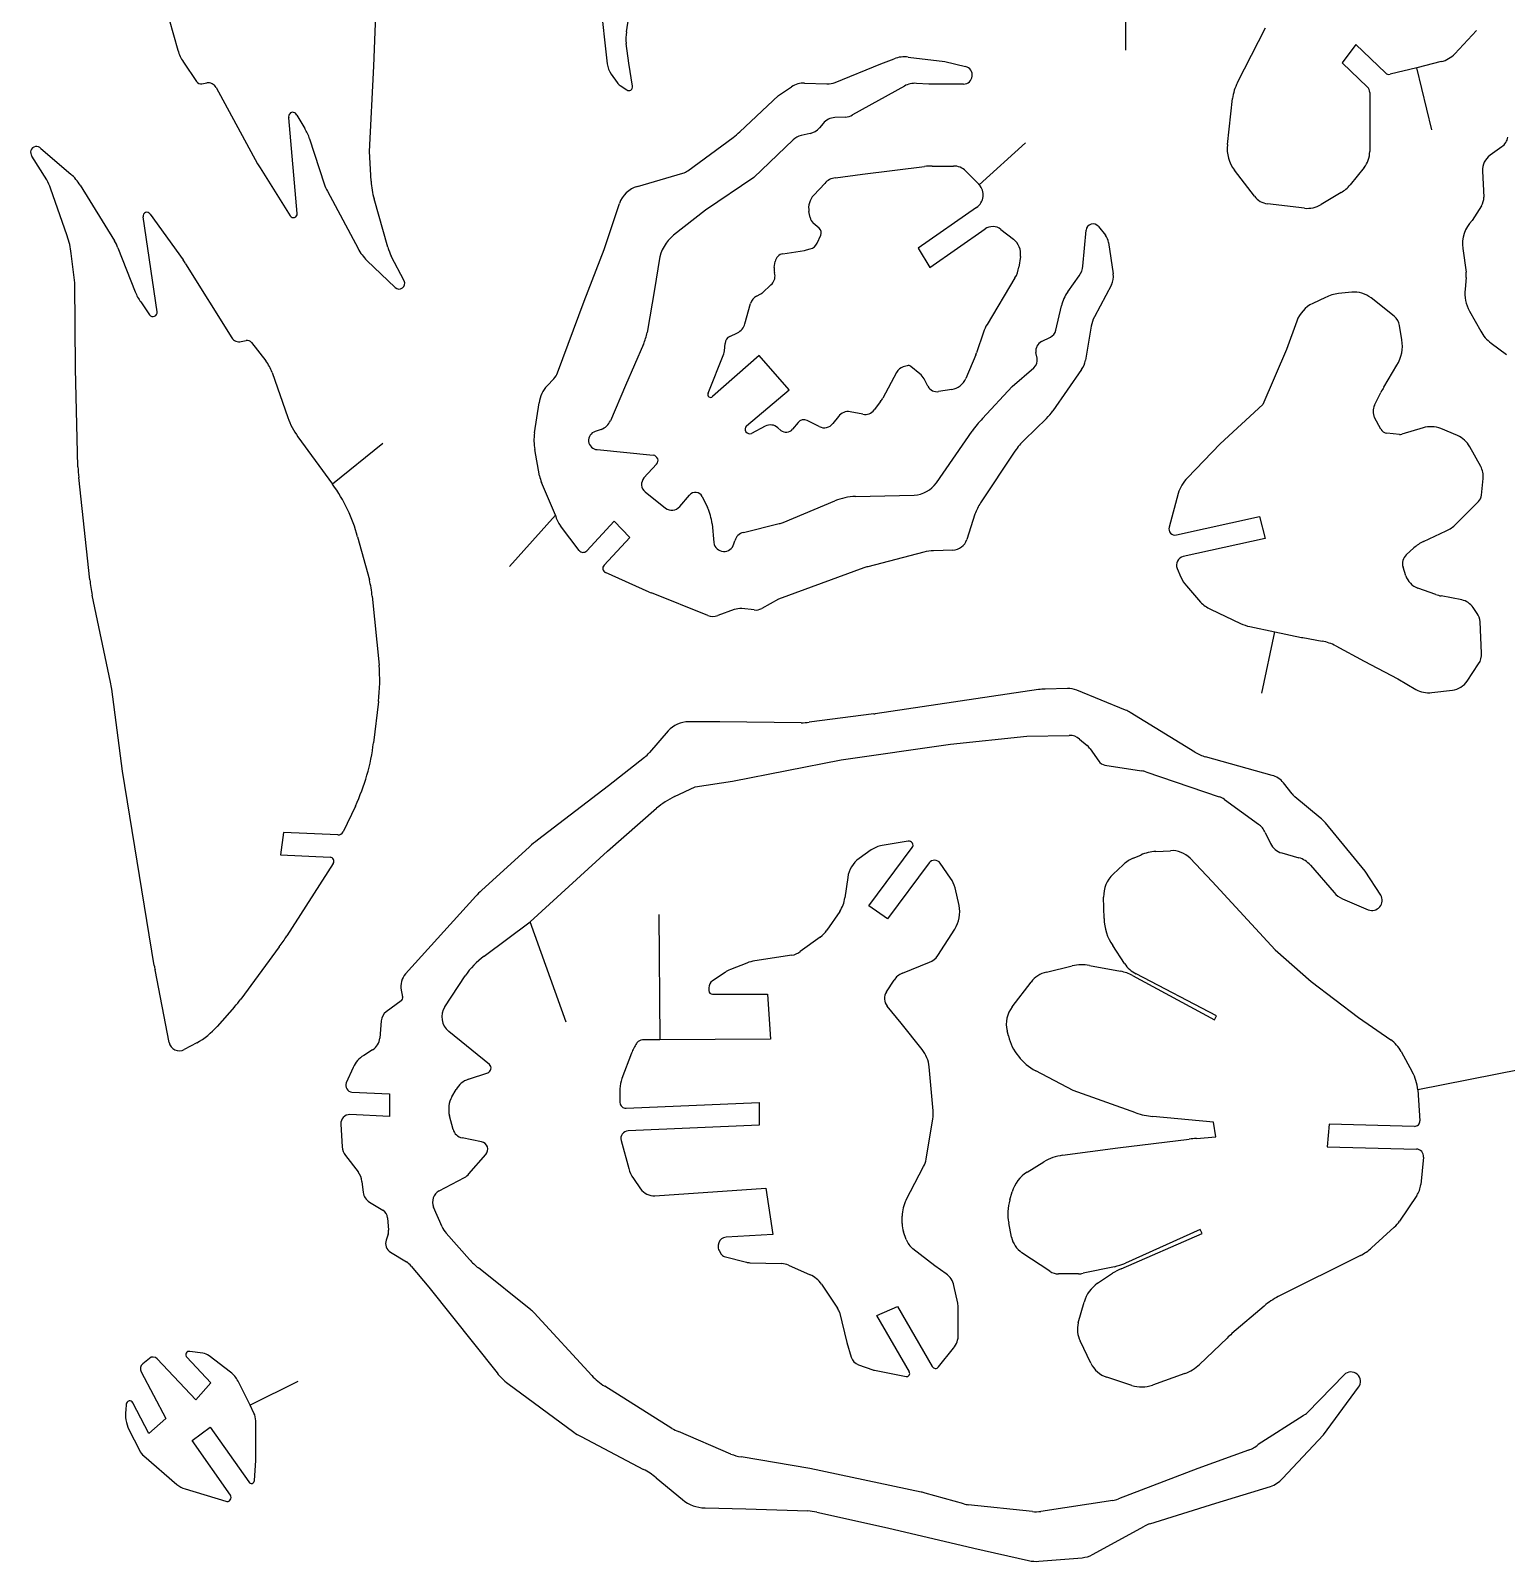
# Model space of a CAD drawing. Extents: x 0.6 to 22.6, y 0.8 to 18.1.
# Drawn here: x 0.58 to 8.38, y 0.98 to 9.07 of the extents above; entities that cross this region are included whole.
import ezdxf

# ---------------------------------------------------------------- set-up
doc = ezdxf.new("R2010")
doc.units = 0
doc.layers.add('WHITE', color=7, linetype='CONTINUOUS')

msp = doc.modelspace()

# ---------------------------------------------------------------- linework, layer by layer
at = {"layer": 'WHITE', "linetype": 'CONTINUOUS'}
for p, q in [((2.391, 8.885999), (2.411, 9.406999)), ((6.369999, 8.97), (6.369999, 9.359999)), ((3.589999, 9.232999), (3.627, 8.899)), ((3.727999, 9.067999), (3.760999, 9.276)), ((1.286, 9.213), (1.355, 8.97)), ((6.960999, 8.798999), (7.11, 9.088)), ((8.225, 9.074), (8.111, 8.951999)), ((3.74, 8.902), (3.726999, 9.005999)), ((7.586999, 9), (7.514999, 8.904)), ((7.743999, 8.85), (7.586999, 9)), ((1.383999, 8.907999), (1.453999, 8.805)), ((5.073999, 8.897999), (5.144, 8.925)), ((5.218999, 8.934), (5.413, 8.909999)), ((5.413, 8.909999), (5.522999, 8.883999)), ((8.038999, 8.909999), (7.909999, 8.878)), ((2.368, 8.434), (2.391, 8.885999)), ((3.648, 8.843999), (3.678999, 8.798999)), ((3.759999, 8.779999), (3.74, 8.902)), ((4.833, 8.8), (5.073999, 8.897999)), ((7.514999, 8.904), (7.649, 8.774999)), ((7.909999, 8.878), (7.769, 8.843)), ((7.989999, 8.55), (7.909999, 8.878)), ((1.481999, 8.793), (1.508, 8.796999)), ((1.557, 8.774), (1.776999, 8.369999)), ((3.694999, 8.782999), (3.73, 8.76)), ((4.532, 8.730999), (4.602, 8.777)), ((4.671, 8.795999), (4.789, 8.791999)), ((5.198999, 8.781), (4.923999, 8.628)), ((5.328999, 8.791), (5.263, 8.795)), ((5.512, 8.791), (5.328999, 8.791)), ((7.660999, 8.746999), (7.660999, 8.434)), ((4.328, 8.538999), (4.532, 8.730999)), ((6.907999, 8.470999), (6.934999, 8.715)), ((1.985999, 8.107), (1.942, 8.612999)), ((1.983999, 8.626999), (2.026999, 8.555999)), ((4.769, 8.583), (4.749, 8.56)), ((4.887, 8.616999), (4.830999, 8.614)), ((2.052, 8.501999), (2.128999, 8.263999)), ((4.052999, 8.333), (4.293, 8.508999)), ((4.701, 8.529999), (4.652999, 8.519)), ((0.629999, 8.449999), (0.787999, 8.314999)), ((2.377, 8.277), (2.368, 8.434)), ((4.61, 8.496), (4.401999, 8.296999)), ((5.84, 8.479999), (5.594999, 8.258999)), ((8.359999, 8.46), (8.298, 8.414999)), ((0.661, 8.284), (0.583, 8.409999)), ((1.789999, 8.347999), (1.949, 8.093999)), ((4.978, 8.314999), (5.304999, 8.355999)), ((5.346, 8.357999), (5.458, 8.357999)), ((7.631, 8.35), (7.557, 8.258999)), ((3.786, 8.25), (4.026, 8.319999)), ((4.401999, 8.296999), (4.145999, 8.125)), ((4.718999, 8.204), (4.776999, 8.265999)), ((4.834, 8.295999), (4.978, 8.314999)), ((5.524, 8.331), (5.592, 8.262)), ((7.051, 8.197999), (6.945, 8.336)), ((8.256999, 8.331), (8.263999, 8.194)), ((0.768999, 7.987999), (0.680999, 8.239999)), ((0.837999, 8.255999), (1.019, 7.961999)), ((2.145999, 8.225), (2.308, 7.921)), ((2.466, 7.927999), (2.392999, 8.184)), ((7.508999, 8.217), (7.403999, 8.154)), ((1.207999, 8.104), (1.381999, 7.861)), ((3.611, 7.916999), (3.690999, 8.159)), ((4.145999, 8.125), (3.977999, 7.992)), ((4.699999, 8.085), (4.693999, 8.116999)), ((5.580999, 8.138999), (5.270999, 7.923999)), ((7.315, 8.135), (7.119999, 8.157999)), ((8.251999, 8.147), (8.203, 8.069)), ((1.245, 7.586999), (1.171, 8.09)), ((4.748, 8.029), (4.717, 8.055999)), ((5.334, 7.821), (5.625999, 8.024999)), ((5.709, 8.022999), (5.776, 7.971)), ((6.143, 7.828999), (6.159999, 8.017999)), ((6.225999, 8.038), (6.262, 7.992)), ((4.736999, 7.949999), (4.756, 7.992)), ((6.278999, 7.953), (6.303999, 7.787)), ((0.81, 7.739999), (0.791, 7.895999)), ((1.037999, 7.925), (1.128999, 7.691999)), ((2.355, 7.859), (2.503999, 7.715)), ((2.552999, 7.750999), (2.483999, 7.881999)), ((3.503999, 7.643), (3.611, 7.916999)), ((3.901, 7.859), (3.878, 7.715)), ((4.51, 7.822), (4.514999, 7.853)), ((4.556, 7.894), (4.671, 7.912)), ((4.681, 7.914999), (4.701, 7.92)), ((5.270999, 7.923999), (5.334, 7.821)), ((5.813, 7.88), (5.803999, 7.822999)), ((8.152999, 7.921999), (8.170999, 7.796)), ((1.396, 7.84), (1.639999, 7.449999)), ((4.513999, 7.784999), (4.511, 7.795)), ((6.063, 7.691999), (6.124, 7.777999)), ((0.814, 7.287), (0.81, 7.739999)), ((3.878, 7.715), (3.838, 7.478)), ((4.447999, 7.688), (4.493, 7.729)), ((5.783999, 7.765999), (5.636, 7.519999)), ((6.294, 7.73), (6.203999, 7.559999)), ((8.170999, 7.769), (8.164999, 7.705999)), ((1.157999, 7.638999), (1.205, 7.571)), ((3.364, 7.263999), (3.503999, 7.643)), ((4.355, 7.524), (4.385, 7.63)), ((4.416999, 7.67), (4.44, 7.682)), ((6, 7.488999), (6.03, 7.618)), ((7.427, 7.663), (7.359, 7.631)), ((7.565999, 7.69), (7.495999, 7.683)), ((7.789999, 7.563), (7.668, 7.659999)), ((7.275, 7.538), (7.219999, 7.387)), ((8.189, 7.591), (8.248, 7.484)), ((4.275, 7.456999), (4.315, 7.475999)), ((5.617, 7.479), (5.579999, 7.369999)), ((5.925, 7.429999), (5.971, 7.453)), ((6.186999, 7.511), (6.157, 7.330999)), ((7.830999, 7.439), (7.818999, 7.513999)), ((1.69, 7.428999), (1.715999, 7.434999)), ((1.743999, 7.425), (1.82, 7.327)), ((3.818, 7.414999), (3.723999, 7.197)), ((4.247, 7.38), (4.25, 7.419)), ((5.901, 7.341), (5.894999, 7.370999)), ((7.219999, 7.387), (7.096, 7.096)), ((8.303, 7.421), (8.383999, 7.361)), ((0.825999, 6.767), (0.814, 7.287)), ((4.159999, 7.156), (4.243999, 7.364999)), ((4.429999, 7.355), (4.184, 7.138999)), ((4.59, 7.175), (4.429999, 7.355)), ((5.212999, 7.302), (5.192999, 7.296)), ((5.281, 7.258999), (5.232999, 7.297999)), ((5.576, 7.36), (5.524, 7.235)), ((5.769, 7.190999), (5.882999, 7.289999)), ((7.736, 7.189), (7.804999, 7.303999)), ((1.853, 7.265999), (1.937, 7.027999)), ((3.309, 7.196), (3.344, 7.232999)), ((5.157, 7.265999), (5.085, 7.131)), ((5.322999, 7.192999), (5.302999, 7.232999)), ((6.136, 7.281), (5.985, 7.063)), ((3.723999, 7.197), (3.642999, 7.011)), ((4.363999, 6.982999), (4.59, 7.175)), ((5.448999, 7.176), (5.38, 7.164999)), ((5.611999, 7.021999), (5.769, 7.190999)), ((7.685999, 7.092999), (7.719999, 7.160999)), ((3.242, 6.947), (3.266, 7.105999)), ((4.979, 7.045), (4.912, 7.058)), ((5.072999, 7.112999), (5.039, 7.067999)), ((7.096, 7.096), (6.869999, 6.888)), ((3.594, 6.965), (3.562999, 6.953999)), ((4.462999, 6.981999), (4.389999, 6.943999)), ((4.545, 6.96), (4.528999, 6.973999)), ((4.636, 7.001999), (4.606999, 6.966)), ((4.748, 6.98), (4.684, 7.012)), ((4.849999, 7.033999), (4.821, 6.995999)), ((5.951, 7.022999), (5.834, 6.909999)), ((7.718999, 6.967), (7.686999, 7.027999)), ((7.942999, 6.973), (7.830999, 6.939)), ((8.125, 6.932), (8.036999, 6.968999)), ((1.99, 6.926), (2.173, 6.675)), ((2.44, 6.889999), (2.173, 6.675)), ((5.368, 6.682), (5.557, 6.955999)), ((6.869999, 6.888), (6.696, 6.709)), ((7.817999, 6.938), (7.751999, 6.945)), ((3.269, 6.718999), (3.243, 6.857999)), ((3.573999, 6.857999), (3.869999, 6.828)), ((5.783999, 6.849999), (5.602, 6.577)), ((8.248, 6.769), (8.189999, 6.873)), ((3.888, 6.781), (3.821, 6.708)), ((0.888999, 6.17), (0.829999, 6.710999)), ((3.351999, 6.511), (3.279, 6.684)), ((8.251999, 6.617), (8.260999, 6.705999)), ((3.826999, 6.633999), (3.934999, 6.548999)), ((4.01, 6.557), (4.061999, 6.618)), ((4.129, 6.61), (4.157, 6.552)), ((4.557, 6.473), (4.830999, 6.586999)), ((4.94, 6.61), (5.25, 6.618)), ((6.647999, 6.625999), (6.598999, 6.447999)), ((8.116999, 6.464), (8.236, 6.583)), ((3.109999, 6.239999), (3.351999, 6.511)), ((3.663, 6.479), (3.517999, 6.322999)), ((3.746999, 6.394), (3.663, 6.479)), ((5.572, 6.515999), (5.528999, 6.381999)), ((6.638, 6.407), (7.077, 6.504)), ((7.077, 6.504), (7.106999, 6.388)), ((2.305999, 6.396999), (2.368, 6.169)), ((3.477999, 6.324999), (3.378999, 6.454999)), ((4.181, 6.466), (4.190999, 6.366)), ((4.347, 6.42), (4.535999, 6.467)), ((7.945, 6.372), (8.065999, 6.428999)), ((3.609999, 6.247), (3.746999, 6.394)), ((4.296999, 6.359), (4.302, 6.375999)), ((5.302, 6.315999), (5.005, 6.238999)), ((5.455999, 6.327), (5.353, 6.322999)), ((7.106999, 6.388), (6.673999, 6.291999)), ((7.854, 6.301), (7.894999, 6.337999)), ((7.852, 6.190999), (7.836999, 6.236999)), ((3.848999, 6.105), (3.618, 6.208)), ((4.985, 6.232999), (4.532, 6.066999)), ((6.642, 6.23), (6.662, 6.183)), ((0.999, 5.627999), (0.902, 6.087999)), ((2.382999, 6.083), (2.418999, 5.718999)), ((4.157999, 5.980999), (3.859999, 6.100999)), ((6.690999, 6.137), (6.765999, 6.052)), ((8.010999, 6.092), (7.914999, 6.125999)), ((8.147999, 6.063), (8.038, 6.084)), ((4.297999, 6.012), (4.210999, 5.980999)), ((4.403999, 6.01), (4.339, 6.017)), ((4.532, 6.066999), (4.443999, 6.018)), ((6.817999, 6.013999), (6.977, 5.939)), ((8.229, 5.992), (8.208, 6.022999)), ((7.026, 5.921999), (7.157999, 5.894999)), ((8.253, 5.782), (8.244999, 5.947999)), ((7.09, 5.57), (7.157999, 5.894999)), ((7.157999, 5.894999), (7.3, 5.864999)), ((7.307, 5.863999), (7.408999, 5.844999)), ((7.481999, 5.82), (7.631, 5.739999)), ((7.631, 5.739999), (7.809, 5.644999)), ((8.177, 5.633999), (8.237, 5.724999)), ((1.062, 5.157999), (1.004999, 5.591)), ((5.907999, 5.589), (5.044, 5.460999)), ((6.060999, 5.594999), (5.942999, 5.592)), ((6.368999, 5.480999), (6.111999, 5.585999)), ((7.809, 5.644999), (7.905, 5.59)), ((7.988999, 5.572999), (8.097999, 5.585999)), ((2.415999, 5.526), (2.39, 5.308)), ((5.037, 5.46), (4.695, 5.415999)), ((6.736, 5.257999), (6.394, 5.467999)), ((3.948999, 5.369999), (3.849999, 5.256)), ((4.223, 5.419), (4.057, 5.419)), ((4.652999, 5.414), (4.223, 5.419)), ((5.847, 5.342), (6.071, 5.347)), ((4.864999, 5.217), (5.441999, 5.3)), ((5.441999, 5.3), (5.847, 5.342)), ((6.125999, 5.327), (6.165999, 5.293)), ((6.182, 5.275), (6.227, 5.21)), ((3.823999, 5.23), (3.634, 5.079999)), ((4.289, 5.104), (4.864999, 5.217)), ((6.26, 5.19), (6.453999, 5.158999)), ((7.144, 5.135), (6.791999, 5.232999)), ((1.23, 4.13), (1.062, 5.157999)), ((4.092, 5.073999), (4.289, 5.104)), ((6.475999, 5.153999), (6.863999, 5.021999)), ((3.634, 5.079999), (3.256999, 4.793)), ((3.983, 5.022999), (4.092, 5.073999)), ((7.25, 5.037), (7.203999, 5.096)), ((7.399, 4.910999), (7.264999, 5.021999)), ((2.293999, 4.973), (2.229, 4.835999)), ((3.628, 4.735), (3.888, 4.960999)), ((6.892, 5.007999), (7.072, 4.876999)), ((7.637, 4.627999), (7.426, 4.883999)), ((1.912999, 4.834), (1.896999, 4.715)), ((2.201999, 4.82), (1.912999, 4.834)), ((5.218999, 4.787), (5.080999, 4.763999)), ((7.107999, 4.834), (7.136, 4.775)), ((1.896999, 4.715), (2.16, 4.702)), ((3.214999, 4.757999), (2.961999, 4.526999)), ((3.217999, 4.36), (3.628, 4.735)), ((5.022999, 4.741), (4.96, 4.696)), ((5.011, 4.445), (5.239999, 4.752999)), ((6.409999, 4.697999), (6.449999, 4.714)), ((6.528999, 4.732999), (6.606999, 4.736999)), ((6.71, 4.697), (6.828, 4.573999)), ((7.195, 4.724999), (7.284999, 4.699999)), ((2.177, 4.669), (1.930999, 4.285999)), ((5.329999, 4.671999), (5.109, 4.375999)), ((5.442999, 4.592), (5.388, 4.671)), ((6.302999, 4.611999), (6.356999, 4.663)), ((7.347, 4.659999), (7.472, 4.515999)), ((7.718999, 4.501999), (7.637, 4.627999)), ((4.899, 4.596), (4.883999, 4.487999)), ((5.487999, 4.447), (5.467, 4.539999)), ((6.828, 4.573999), (7.160999, 4.211999)), ((2.930999, 4.495999), (2.559999, 4.085999)), ((6.255, 4.377999), (6.252999, 4.492)), ((7.517, 4.482999), (7.652999, 4.425)), ((3.9, 4.4), (3.904, 3.736)), ((4.856999, 4.415999), (4.789, 4.316999)), ((5.109, 4.375999), (5.011, 4.445)), ((2.976, 4.178999), (3.217999, 4.36)), ((3.41, 3.829999), (3.217999, 4.36)), ((5.375, 4.182), (5.465, 4.322)), ((1.891, 4.228), (1.687999, 3.951999)), ((4.752999, 4.28), (4.647999, 4.203)), ((6.363999, 4.139999), (6.301, 4.235)), ((7.160999, 4.211999), (7.350999, 4.045)), ((4.366, 4.143), (4.277999, 4.107999)), ((4.603, 4.184), (4.407, 4.153999)), ((5.188, 4.089), (5.331999, 4.146999)), ((6.177999, 4.13), (6.342999, 4.098999)), ((1.307999, 3.723), (1.233999, 4.106999)), ((2.767999, 3.911999), (2.875, 4.074999)), ((4.25, 4.092999), (4.184, 4.048999)), ((5.104, 3.990999), (5.144, 4.052)), ((5.949999, 4.094999), (6.086999, 4.127999)), ((6.406, 4.077), (6.84, 3.842999)), ((6.849999, 3.862999), (6.425, 4.085)), ((2.536999, 4), (2.543999, 3.963999)), ((4.164, 4.011), (4.164, 3.996999)), ((4.183, 3.977999), (4.473999, 3.979)), ((4.473999, 3.979), (4.491, 3.74)), ((5.769, 3.911), (5.868999, 4.041999)), ((7.350999, 4.045), (7.600999, 3.855)), ((1.654, 3.911), (1.562999, 3.808)), ((2.536, 3.943), (2.457, 3.884999)), ((5.181, 3.825), (5.107999, 3.914)), ((2.430999, 3.838), (2.423, 3.746)), ((5.291999, 3.686), (5.181, 3.825)), ((6.84, 3.842999), (6.849999, 3.862999)), ((7.600999, 3.855), (7.771999, 3.736999)), ((3.003, 3.605999), (2.788, 3.780999)), ((3.904, 3.736), (3.812999, 3.736)), ((4.491, 3.74), (3.904, 3.736)), ((5.749, 3.756999), (5.742, 3.785)), ((1.455, 3.720999), (1.389, 3.684999)), ((2.384999, 3.684), (2.338, 3.654)), ((3.755, 3.665999), (3.703999, 3.532)), ((3.783999, 3.720999), (3.782, 3.717999)), ((7.827, 3.674999), (7.886, 3.566999)), ((2.282, 3.591), (2.246, 3.509)), ((2.891999, 3.528), (2.994999, 3.562999)), ((5.350999, 3.361), (5.329999, 3.592999)), ((6.091, 3.467999), (5.894, 3.572999)), ((8.46, 3.579999), (7.914999, 3.471999)), ((2.276, 3.46), (2.474999, 3.450999)), ((2.474999, 3.450999), (2.474999, 3.331)), ((2.805, 3.436), (2.826999, 3.473999)), ((3.694, 3.477999), (3.694, 3.404999)), ((3.726, 3.375), (4.431, 3.405999)), ((4.431, 3.405999), (4.431, 3.286)), ((6.423999, 3.351), (6.091, 3.467999)), ((7.914999, 3.471999), (7.926, 3.309)), ((2.474999, 3.331), (2.265, 3.341)), ((2.811, 3.263), (2.792, 3.335)), ((6.834, 3.302), (6.513, 3.331)), ((2.217, 3.290999), (2.223999, 3.17)), ((4.431, 3.286), (3.736999, 3.255)), ((5.314, 3.105), (5.349999, 3.318)), ((6.846, 3.223999), (6.834, 3.302)), ((7.446, 3.289999), (7.435999, 3.17)), ((7.896999, 3.279), (7.446, 3.289999)), ((2.961999, 3.197), (2.858999, 3.217999)), ((3.7, 3.203999), (3.74, 3.056999)), ((6.035999, 3.125999), (6.328, 3.164999)), ((6.328, 3.164999), (6.705999, 3.211999)), ((6.743999, 3.214999), (6.846, 3.223999)), ((7.435999, 3.17), (7.907999, 3.158999)), ((2.240999, 3.125), (2.309, 3.038)), ((2.894999, 3.028), (2.983999, 3.131)), ((5.848999, 3.036999), (5.936999, 3.091)), ((7.945, 3.117), (7.931, 2.970999)), ((2.737999, 2.937999), (2.871999, 3.009)), ((3.765, 3.003999), (3.802999, 2.948999)), ((5.208, 2.89), (5.3, 3.065999)), ((2.328999, 2.987999), (2.335999, 2.928999)), ((3.878999, 2.911999), (4.465, 2.951999)), ((4.465, 2.951999), (4.502999, 2.707)), ((5.756999, 2.89), (5.769, 2.931999)), ((2.368, 2.878999), (2.44, 2.835)), ((2.753, 2.747999), (2.707999, 2.851999)), ((7.909999, 2.913), (7.818999, 2.778)), ((2.463999, 2.795), (2.47, 2.73)), ((5.186999, 2.765), (5.186999, 2.803999)), ((5.765999, 2.693), (5.750999, 2.767999)), ((2.467, 2.709), (2.457, 2.677999)), ((2.897, 2.575), (2.775, 2.713999)), ((4.502999, 2.707), (4.255, 2.693)), ((5.209, 2.680999), (5.193999, 2.720999)), ((6.344999, 2.526), (6.774, 2.713)), ((6.763999, 2.733), (6.368, 2.555999)), ((6.774, 2.713), (6.763999, 2.733)), ((7.790999, 2.746), (7.671, 2.637)), ((2.48, 2.614), (2.563999, 2.562)), ((4.217, 2.663), (4.214, 2.65)), ((4.217999, 2.621999), (4.229, 2.604)), ((4.245999, 2.591), (4.362999, 2.561)), ((5.359, 2.540999), (5.243999, 2.631999)), ((5.967999, 2.513), (5.821, 2.611)), ((7.611999, 2.595999), (7.177, 2.378999)), ((2.588999, 2.539999), (2.683, 2.427999)), ((3.221999, 2.309), (2.944999, 2.529999)), ((4.381, 2.558), (4.551, 2.552999)), ((4.585, 2.545), (4.699999, 2.493999)), ((5.42, 2.499), (5.359, 2.540999)), ((6.309999, 2.536999), (6.144, 2.502)), ((4.76, 2.444), (4.844999, 2.318)), ((5.480999, 2.344), (5.460999, 2.437)), ((6.119999, 2.499), (6.014999, 2.499)), ((6.221, 2.448999), (6.3, 2.502)), ((2.683, 2.427999), (3.043999, 1.975)), ((6.118999, 2.24), (6.15, 2.349999)), ((3.545, 1.960999), (3.24, 2.292)), ((4.855, 2.296), (4.894999, 2.135999)), ((5.052999, 2.278), (5.163, 2.325999)), ((5.224999, 1.98), (5.052999, 2.278)), ((5.163, 2.325999), (5.346, 2.009)), ((5.484, 2.177999), (5.484, 2.319999)), ((7.103, 2.328999), (6.932, 2.183)), ((4.894999, 2.135999), (4.918, 2.058)), ((5.38, 2.006999), (5.459, 2.105999)), ((6.184999, 2.026), (6.127999, 2.144)), ((6.906, 2.158999), (6.76, 2.019999)), ((1.203999, 2.052), (1.169, 2.023)), ((1.449, 1.832), (1.245, 2.049999)), ((1.401999, 2.058), (1.529, 1.922)), ((1.486999, 2.078999), (1.417999, 2.088999)), ((1.633999, 1.978999), (1.519999, 2.065)), ((1.161, 1.980999), (1.292, 1.733999)), ((4.955999, 2.017999), (5.031, 1.991999)), ((5.040999, 1.988999), (5.208, 1.955999)), ((6.401999, 1.909), (6.269999, 1.952)), ((6.682, 1.972), (6.511, 1.911)), ((7.525, 1.965), (7.330999, 1.766)), ((1.529, 1.922), (1.449, 1.832)), ((1.736999, 1.804), (1.672999, 1.932)), ((1.99, 1.929999), (1.736999, 1.804)), ((3.101, 1.919), (3.448999, 1.661999)), ((3.969, 1.682), (3.612999, 1.904999)), ((7.416999, 1.648), (7.602, 1.899)), ((1.082, 1.809999), (1.078999, 1.779)), ((1.202, 1.654), (1.116, 1.817)), ((1.756999, 1.763), (1.736999, 1.804)), ((1.292, 1.733999), (1.202, 1.654)), ((1.766999, 1.511999), (1.766999, 1.722)), ((7.309, 1.748999), (7.071, 1.595999)), ((1.095999, 1.675999), (1.151, 1.565999)), ((1.429999, 1.616999), (1.526, 1.689)), ((1.526, 1.689), (1.73, 1.399)), ((3.487999, 1.638), (3.819, 1.465)), ((4.281, 1.546), (4.002999, 1.664999)), ((7.199999, 1.416), (7.416999, 1.648)), ((1.633, 1.328999), (1.429999, 1.616999)), ((7.019999, 1.567), (6.750999, 1.47)), ((1.174, 1.536), (1.35, 1.384999)), ((1.759999, 1.406999), (1.766999, 1.511999)), ((4.698999, 1.47), (4.335, 1.531)), ((5.287, 1.345), (4.698999, 1.47)), ((6.750999, 1.47), (6.330999, 1.309)), ((3.884999, 1.421), (4.025, 1.304999)), ((1.393, 1.361999), (1.608, 1.296)), ((5.513999, 1.281999), (5.308, 1.338999)), ((6.301, 1.300999), (5.92, 1.243)), ((6.846, 1.286), (7.135, 1.375)), ((4.144, 1.261), (4.36, 1.256)), ((4.36, 1.256), (4.688, 1.245)), ((4.735, 1.238999), (5.109, 1.154999)), ((5.876999, 1.241999), (5.535999, 1.277999)), ((6.498, 1.177), (6.846, 1.286)), ((5.109, 1.154999), (5.566999, 1.047999)), ((6.193999, 1.014), (6.468999, 1.164999)), ((5.566999, 1.047999), (5.855, 0.982999)), ((5.910999, 0.978999), (6.138999, 0.998))]:
    msp.add_line(p, q, dxfattribs=at)
for centre, radius, start, end in [((3.9449, 9.033499), 0.219628, 170.9622, 187.193), ((1.562, 9.029), 0.215244, 195.9088, 214.2069), ((5.1984, 8.788599), 0.146847, 81.93617, 111.7434), ((8.005, 9.050999), 0.145041, 283.557, 316.9557), ((3.744899, 8.9125), 0.11867, 186.5321, 215.2572), ((5.510899, 8.838299), 0.047274, 271.3329, 75.17007), ((7.7628, 8.8689), 0.026631, 225.1515, 283.4622), ((1.4773, 8.8206), 0.02804, 213.8034, 279.664), ((1.516299, 8.751099), 0.046644, 29.36501, 100.2499), ((3.728799, 8.832799), 0.060187, 214.1653, 235.8347), ((3.740999, 8.776), 0.019416, 235.4915, 11.88779), ((4.6667, 8.6768), 0.119273, 87.93417, 122.8507), ((4.7919, 8.901), 0.109038, 268.476, 292.1429), ((5.255, 8.678099), 0.117173, 86.08509, 118.5558), ((7.1739, 8.6871), 0.240523, 152.2738, 173.3389), ((7.6235, 8.747499), 0.037503, 359.2365, 47.16108), ((1.963, 8.619999), 0.022135, 18.43495, 198.435), ((4.835799, 8.527), 0.087132, 93.15794, 140.0261), ((4.881599, 8.702799), 0.085981, 273.6014, 299.5465), ((1.805999, 8.420999), 0.258971, 18.22514, 31.41908), ((4.1342, 8.729599), 0.271812, 305.7484, 315.4769), ((4.673999, 8.428), 0.093391, 102.9946, 133.2642), ((4.680399, 8.6163), 0.088744, 283.4255, 320.6243), ((8.312, 8.526), 0.081584, 306.027, 348.6901), ((0.6065, 8.43), 0.030858, 40.39925, 220.3999), ((7.0944, 8.4495), 0.187623, 173.4205, 217.2241), ((7.526999, 8.434499), 0.134, 320.9064, 359.7862), ((2.146999, 8.5738), 0.422415, 208.8465, 212.3131), ((5.343999, 7.976799), 0.3812, 89.69935, 95.87212), ((5.4585, 8.264999), 0.093001, 45.21835, 90.30804), ((8.3543, 8.335499), 0.097416, 125.3052, 182.6476), ((0.463699, 8.167799), 0.22898, 18.37956, 30.49609), ((0.624799, 8.125999), 0.24971, 31.37302, 49.18965), ((2.354599, 8.339099), 0.237771, 198.4121, 208.6777), ((2.820899, 8.3055), 0.444815, 183.6735, 195.8516), ((4.003399, 8.401399), 0.084479, 285.5168, 305.9479), ((4.847399, 8.201399), 0.095547, 98.06204, 137.4601), ((5.534799, 8.2052), 0.080737, 304.9107, 41.78677), ((5.536499, 8.203499), 0.080638, 43.49267, 46.50743), ((7.4145, 8.373399), 0.182739, 301.1411, 321.2422), ((3.825, 8.1141), 0.141322, 106.0123, 161.4753), ((4.791999, 8.135999), 0.099824, 137.0306, 190.9722), ((7.132999, 8.2599), 0.102725, 217.0485, 262.7297), ((8.182999, 8.189599), 0.081119, 328.3094, 3.109307), ((1.190999, 8.093), 0.020223, 32.90454, 188.5308), ((1.9658, 8.105299), 0.020246, 213.9255, 4.811741), ((7.331699, 8.2748), 0.140783, 263.188, 300.9009), ((4.751399, 8.095699), 0.05253, 191.7586, 229.0911), ((4.727, 8.0051), 0.031821, 335.6902, 48.69565), ((5.6662, 7.968099), 0.069668, 52.06017, 125.2413), ((6.197, 8.0148), 0.037138, 38.66004, 175.057), ((8.3246, 7.9456), 0.173245, 134.5791, 187.8307), ((0.3503, 7.839299), 0.444332, 7.331339, 19.55237), ((0.8172, 7.835), 0.238437, 22.17628, 32.18369), ((4.1093, 7.827199), 0.21071, 128.5452, 171.3199), ((4.6873, 7.9731), 0.054838, 284.467, 335.0711), ((5.7164, 7.8937), 0.097608, 351.928, 52.36699), ((6.196, 7.94), 0.084023, 8.901754, 38.23383), ((1.037999, 7.615), 0.422908, 32.149, 35.56918), ((2.528, 8.038999), 0.249647, 208.2075, 226.1359), ((2.686599, 7.9878), 0.228561, 195.1672, 207.5741), ((4.563899, 7.8451), 0.049534, 99.17687, 170.8229), ((4.6472, 8.0094), 0.100265, 283.7313, 289.7), ((4.447899, 7.7779), 0.066522, 312.6851, 6.130476), ((4.579999, 7.810999), 0.07083, 171.0692, 193.0553), ((5.652899, 7.843999), 0.152552, 329.2488, 352.0877), ((6.0394, 7.838599), 0.104064, 324.3855, 354.706), ((6.211899, 7.7738), 0.093041, 331.9202, 8.156228), ((8.057699, 7.782499), 0.114101, 353.2052, 6.79491), ((1.369199, 7.789), 0.259046, 201.9903, 215.3834), ((2.5246, 7.7383), 0.0311, 228.5195, 24.09276), ((6.2352, 7.570899), 0.210536, 144.8832, 167.0727), ((8.361999, 7.686999), 0.197914, 174.491, 209.0265), ((4.4479, 7.6125), 0.065289, 118.2536, 164.4524), ((4.4225, 7.7137), 0.036209, 298.9009, 314.7759), ((7.4303, 7.4822), 0.165, 115.6022, 160.2364), ((7.519099, 7.4741), 0.210173, 96.31009, 115.9919), ((7.580399, 7.550499), 0.140228, 51.34019, 95.89352), ((1.223, 7.584), 0.022203, 215.8377, 7.764625), ((6.347799, 7.482699), 0.163259, 151.7397, 170.0183), ((7.740999, 7.500999), 0.079075, 9.462322, 51.67986), ((1.679499, 7.474099), 0.046271, 211.3885, 283.1061), ((3.5313, 7.540699), 0.313043, 336.3256, 348.446), ((4.294099, 7.4172), 0.044136, 115.6362, 177.6627), ((4.2825, 7.543799), 0.075187, 295.6108, 344.725), ((5.821, 7.408999), 0.215745, 149.0362, 161.061), ((5.9478, 7.501399), 0.053673, 295.6102, 346.637), ((8.4201, 7.5788), 0.196482, 208.8478, 233.4218), ((1.721799, 7.407), 0.028594, 39.03572, 101.7029), ((4.198599, 7.381899), 0.048443, 339.5824, 357.7523), ((5.426, 7.425799), 0.163797, 336.3146, 340.0826), ((5.9502, 7.380099), 0.055945, 116.7941, 189.3613), ((7.634899, 7.406799), 0.19875, 328.8533, 9.324949), ((1.6497, 7.1954), 0.215222, 19.15047, 37.6952), ((5.212399, 7.2361), 0.062963, 107.9457, 151.644), ((5.219199, 7.2809), 0.021973, 51.09586, 106.3744), ((5.8473, 7.331299), 0.054591, 310.8404, 10.23942), ((6.035099, 7.352799), 0.123833, 324.5646, 349.8607), ((3.2783, 7.297299), 0.091929, 315.617, 338.7657), ((5.228799, 7.192499), 0.084533, 28.62669, 51.86933), ((5.4341, 7.2722), 0.097292, 278.8042, 337.5206), ((3.4312, 7.082299), 0.166891, 137.0635, 171.8359), ((4.173299, 7.1493), 0.014851, 153.2626, 316.0912), ((4.9699, 7.1947), 0.131551, 321.6053, 331.0385), ((5.3706, 7.217899), 0.053728, 207.6143, 280.0759), ((8.062799, 6.983699), 0.385936, 147.8623, 152.6515), ((4.9004, 6.9959), 0.063174, 79.41934, 142.9128), ((4.9903, 7.105399), 0.061403, 259.4031, 322.4769), ((5.763999, 7.216), 0.268793, 314.0954, 325.3048), ((7.749699, 7.0615), 0.071088, 153.6873, 208.1152), ((2.3066, 7.155299), 0.390908, 199.0051, 215.9142), ((3.564999, 7.045), 0.085088, 289.9258, 336.4477), ((4.379999, 6.965499), 0.023711, 132.436, 294.9439), ((4.4902, 6.9299), 0.058738, 48.65808, 117.5682), ((4.5731, 6.9931), 0.0434, 229.6707, 321.3608), ((4.666299, 6.9769), 0.03931, 63.2394, 140.3622), ((4.774899, 7.031899), 0.058429, 242.6022, 322.0906), ((5.949, 6.684999), 0.476555, 135, 145.3429), ((7.755499, 6.986), 0.041149, 207.4992, 265.1207), ((7.984499, 6.841399), 0.137978, 67.63567, 107.5026), ((3.5103, 6.905499), 0.271487, 171.2073, 190.0764), ((3.5769, 6.907), 0.049012, 106.4753, 266.6129), ((6.0894, 6.646399), 0.367034, 134.0948, 146.31), ((7.822, 6.969), 0.03132, 262.6473, 286.6992), ((8.071599, 6.8078), 0.135165, 28.84051, 66.7346), ((3.867199, 6.8), 0.028139, 317.5896, 84.28941), ((1.588, 6.792999), 0.762422, 181.9542, 186.1742), ((8.152999, 6.716499), 0.108509, 354.447, 28.92647), ((1.489, 6.177), 0.846085, 15.07099, 36.05725), ((3.433799, 6.747099), 0.167166, 189.6764, 202.1769), ((3.8588, 6.673799), 0.050975, 137.8624, 231.3752), ((5.2455, 6.767), 0.149067, 271.7299, 325.2441), ((6.8326, 6.5746), 0.191632, 135.4651, 164.4408), ((4.092899, 6.5918), 0.040512, 26.75484, 139.7055), ((4.9477, 6.303899), 0.306209, 91.44097, 112.4025), ((5.8049, 6.4393), 0.245213, 145.8369, 161.772), ((8.195699, 6.6227), 0.05657, 315.4297, 354.2188), ((3.504999, 6.549999), 0.1578, 194.3001, 217.0151), ((3.9684, 6.591699), 0.054211, 231.9674, 320.168), ((3.926, 6.440999), 0.256285, 5.599357, 25.66519), ((4.360899, 6.3607), 0.060854, 103.1919, 165.4385), ((4.508399, 6.603199), 0.138968, 281.4555, 290.4693), ((6.6311, 6.439499), 0.033206, 165.1686, 281.9861), ((7.9931, 6.5899), 0.176644, 294.3741, 314.5412), ((3.498799, 6.340799), 0.026181, 217.221, 317.1669), ((4.244699, 6.3734), 0.054207, 187.8461, 344.6059), ((5.3598, 6.083899), 0.239196, 91.62905, 103.984), ((5.452999, 6.407), 0.080006, 272.1478, 341.7915), ((8.0269, 6.197799), 0.192493, 115.1805, 133.2528), ((3.627399, 6.230299), 0.0242, 136.1756, 247.1434), ((5.0534, 6.041299), 0.203538, 103.7563, 109.6368), ((6.683399, 6.2479), 0.04509, 102.0326, 203.3823), ((7.8961, 6.255499), 0.061927, 132.7771, 197.3816), ((1.703, 6.257999), 0.818841, 186.1702, 191.9824), ((1.858999, 6.0359), 0.526114, 5.136264, 14.65432), ((6.8164, 6.248199), 0.167601, 202.8934, 221.5654), ((7.948999, 6.222), 0.101843, 197.7234, 250.4976), ((3.957899, 6.387199), 0.302481, 248.8986, 251.1158), ((8.0803, 6.276299), 0.196897, 249.3927, 257.5943), ((4.328999, 5.927), 0.090553, 83.65981, 110.0373), ((4.411599, 6.075799), 0.066261, 263.4116, 299.273), ((6.885399, 6.160799), 0.161535, 222.3405, 245.3388), ((8.128, 5.967999), 0.097082, 34.50852, 78.11166), ((8.159099, 5.941699), 0.08613, 4.194624, 35.73864), ((4.184499, 6.050399), 0.074287, 249.1011, 290.8991), ((7.0749, 6.1421), 0.225464, 244.2646, 257.4739), ((7.3419, 6.133599), 0.271848, 261.1337, 262.624), ((7.365099, 5.597799), 0.251067, 62.25108, 79.92989), ((8.1594, 5.777499), 0.093691, 325.9198, 2.752742), ((1.526699, 5.6363), 0.896124, 352.9297, 5.29515), ((0.530499, 5.532999), 0.478031, 6.968917, 11.4627), ((5.950999, 5.296), 0.296108, 91.54816, 98.34894), ((6.065, 5.469999), 0.125159, 67.94357, 91.83292), ((7.9728, 5.7091), 0.137046, 240.3484, 276.7878), ((8.085799, 5.695099), 0.10978, 276.3806, 326.1799), ((4.992, 5.812999), 0.35582, 277.2648, 278.4034), ((6.302599, 5.3228), 0.171572, 57.81054, 67.2311), ((4.057199, 5.275), 0.144, 90.07957, 138.7168), ((4.6598, 5.712399), 0.298482, 268.6945, 276.7726), ((6.072299, 5.265), 0.08201, 49.10314, 90.90827), ((1.3059, 5.437399), 1.091795, 334.8268, 353.1933), ((6.101399, 5.2195), 0.097854, 34.55067, 48.68739), ((3.693199, 5.386799), 0.204193, 309.8344, 320.1657), ((6.2667, 5.238399), 0.048812, 215.5786, 262.1186), ((6.852799, 5.444499), 0.220065, 237.9422, 253.9616), ((6.4355, 5.026599), 0.133686, 72.36485, 82.04567), ((7.1146, 5.024199), 0.114662, 38.76906, 75.13951), ((4.1545, 4.656399), 0.404726, 115.0708, 131.1833), ((6.832299, 4.923599), 0.10338, 54.72631, 72.14342), ((7.328899, 5.100899), 0.10153, 219.0034, 230.9965), ((7.0054, 4.784699), 0.113819, 25.66477, 54.18729), ((7.2725, 4.757499), 0.198908, 39.49208, 50.50791), ((2.203299, 4.848599), 0.028622, 267.3972, 333.8826), ((3.622999, 4.311), 0.60521, 127.2107, 132.3884), ((5.222999, 4.765999), 0.0214, 322.5946, 100.7833), ((2.1597, 4.681), 0.021002, 325.2529, 89.18154), ((5.044099, 4.576099), 0.146454, 125.0465, 172.1906), ((5.102999, 4.623799), 0.141915, 98.91805, 124.3171), ((6.482199, 4.5311), 0.181858, 113.393, 133.5072), ((6.5453, 4.4915), 0.24205, 93.86137, 113.1862), ((6.614999, 4.605), 0.132242, 44.08082, 93.46823), ((7.2202, 4.814599), 0.093047, 205.188, 254.2914), ((7.249599, 4.577099), 0.127896, 40.40204, 73.93153), ((5.3586, 4.650499), 0.035841, 34.88725, 143.0661), ((5.3245, 4.505799), 0.146546, 13.49573, 36.03325), ((6.412999, 4.495699), 0.160042, 133.4052, 181.3247), ((3.283999, 4.175), 0.477061, 132.4514, 137.7183), ((4.717899, 4.5092), 0.167447, 326.177, 352.7264), ((7.5664, 4.597499), 0.124714, 220.8056, 246.6627), ((7.6735, 4.4742), 0.053299, 247.3801, 31.42422), ((5.3276, 4.4119), 0.164197, 326.8035, 12.34335), ((6.5253, 4.386), 0.270391, 181.6954, 213.9487), ((4.663199, 4.403299), 0.152555, 306.0661, 325.5495), ((1.019999, 4.871999), 1.083197, 323.5215, 327.2489), ((2.148, 4.280999), 0.930414, 189.3408, 190.7785), ((3.2097, 3.850999), 0.40274, 125.4699, 146.2073), ((4.4355, 3.965899), 0.190246, 98.61565, 111.4267), ((4.586799, 4.285099), 0.1024, 279.1039, 306.702), ((5.298199, 4.2325), 0.091938, 291.5699, 326.6732), ((6.137099, 3.917799), 0.216088, 79.0904, 103.406), ((6.502, 4.231999), 0.165945, 213.69, 242.354), ((2.632499, 4.0205), 0.097706, 137.9038, 192.1153), ((4.21, 4.010999), 0.046043, 124.3804, 179.9994), ((4.337399, 3.963599), 0.15614, 112.3602, 124.036), ((5.224599, 4.0009), 0.095433, 112.5596, 147.6255), ((5.985, 3.952999), 0.146208, 103.8463, 142.5031), ((6.302899, 3.8828), 0.219887, 62.03628, 79.49239), ((4.183, 3.996999), 0.018999, 180, 270), ((5.158799, 3.955199), 0.065407, 146.8438, 219.0429), ((1.211299, 4.312699), 0.597785, 317.7798, 322.8867), ((2.523, 3.96), 0.021377, 307.4055, 10.7843), ((2.8505, 3.857599), 0.098862, 146.5995, 230.7881), ((5.8863, 3.82), 0.148483, 142.1962, 193.6338), ((1.253, 4.082), 0.413734, 299.2295, 318.5275), ((2.496599, 3.8324), 0.06584, 126.9743, 175.1207), ((2.342, 3.753), 0.081301, 301.9307, 355.0608), ((3.8127, 3.700999), 0.035001, 89.5089, 145.1289), ((6.0274, 3.8273), 0.287165, 194.1718, 242.3195), ((7.664, 3.585999), 0.185647, 28.63506, 54.42645), ((1.3628, 3.7344), 0.055917, 191.7516, 297.9399), ((2.4127, 3.531199), 0.143735, 121.3124, 155.4142), ((3.9858, 3.5792), 0.246576, 145.7428, 159.3896), ((5.154099, 3.575399), 0.176778, 5.713818, 38.73076), ((2.986499, 3.586799), 0.025272, 289.6538, 49.32479), ((7.6839, 3.453399), 0.231839, 4.601516, 29.34025), ((2.277899, 3.494899), 0.034877, 156.1543, 266.8839), ((2.929099, 3.4172), 0.116835, 108.5124, 150.912), ((3.845999, 3.478), 0.151921, 159.1791, 180.0001), ((2.9239, 3.3694), 0.136312, 150.7453, 194.6173), ((3.724999, 3.405999), 0.031016, 181.8476, 271.8479), ((2.2639, 3.294), 0.047012, 88.65928, 183.6603), ((5.1907, 3.343199), 0.16128, 351.0107, 6.33631), ((6.5465, 3.688), 0.358568, 250.0237, 264.6392), ((2.871, 3.279), 0.062169, 194.9315, 258.8708), ((3.738499, 3.215), 0.040028, 92.14758, 195.9457), ((7.898, 3.306999), 0.028071, 267.9538, 4.085617), ((2.305, 3.175), 0.081154, 183.5323, 217.9988), ((2.9549, 3.157999), 0.039696, 317.1438, 79.68243), ((6.756, 2.811999), 0.403112, 91.70558, 97.12502), ((7.907199, 3.120999), 0.038008, 353.9599, 88.79395), ((5.1839, 3.129699), 0.132426, 331.248, 349.2501), ((6.067699, 2.8788), 0.249221, 97.30755, 121.6301), ((2.230499, 2.9776), 0.099047, 6.027067, 37.57564), ((2.833999, 3.0784), 0.079122, 298.7029, 320.4355), ((3.9038, 3.101899), 0.169842, 195.3291, 215.1965), ((5.9463, 2.879899), 0.184796, 121.7721, 163.6245), ((2.402899, 2.936599), 0.06733, 186.4812, 238.7883), ((2.7702, 2.878499), 0.067609, 118.4213, 203.0762), ((3.873499, 2.997299), 0.085458, 214.4153, 273.6893), ((7.808, 2.982699), 0.123555, 325.6539, 354.5663), ((2.4125, 2.7913), 0.051632, 4.109367, 57.81817), ((5.370999, 2.8046), 0.184, 152.3487, 180.1868), ((5.999199, 2.816899), 0.252971, 163.2052, 191.1456), ((5.317599, 2.7632), 0.130605, 179.2103, 198.8511), ((7.670499, 2.8797), 0.179986, 312.0274, 325.5948), ((2.5088, 2.6605), 0.054676, 161.3331, 238.2278), ((2.4179, 2.7267), 0.052204, 340.1764, 3.624257), ((2.8721, 2.800999), 0.130374, 203.9892, 221.8598), ((4.257299, 2.651), 0.042062, 93.13449, 163.4181), ((5.310999, 2.717), 0.108231, 199.4401, 231.7536), ((5.8912, 2.717499), 0.127555, 191.0721, 236.6089), ((4.2492, 2.6407), 0.036407, 165.2004, 210.9366), ((4.254, 2.619), 0.029154, 210.9638, 254.0539), ((7.4934, 2.8296), 0.261985, 296.9171, 312.6797), ((2.509199, 2.474499), 0.103243, 39.37918, 57.94167), ((3.174099, 2.822499), 0.371541, 221.7706, 231.9303), ((4.384799, 2.6365), 0.078584, 253.8944, 267.2287), ((4.548, 2.463), 0.090049, 65.71436, 88.09085), ((6.0144, 2.583), 0.084002, 236.4613, 270.4092), ((6.4594, 2.2573), 0.292038, 113.0621, 123.0806), ((6.2502, 2.8176), 0.286899, 282.0305, 294.2423), ((4.642399, 2.3638), 0.142372, 34.29281, 66.13558), ((5.362899, 2.4167), 0.100178, 11.6913, 55.24681), ((6.117199, 2.6186), 0.11964, 271.3411, 282.9444), ((6.3192, 2.303599), 0.175446, 124.0342, 164.6647), ((7.3425, 2.054299), 0.364445, 117.008, 131.0839), ((3.1201, 2.183), 0.16204, 42.27369, 51.03651), ((4.787999, 2.279), 0.069065, 14.23717, 34.38034), ((5.369, 2.3178), 0.115021, 1.095959, 13.16644), ((6.250999, 2.203999), 0.136853, 164.7449, 206.0033), ((5.3694, 2.1775), 0.114631, 321.4104, 0.249961), ((7.3878, 1.6632), 0.691336, 131.2467, 134.1796), ((1.2235, 2.0295), 0.029706, 43.63607, 130.9144), ((1.414299, 2.0713), 0.018082, 78.19294, 227.2368), ((1.476799, 2.009099), 0.070647, 52.30284, 81.69782), ((4.9752, 2.0743), 0.059477, 195.9057, 251.1688), ((6.3147, 2.0891), 0.144202, 205.9433, 251.942), ((1.190999, 1.996999), 0.034058, 130.2364, 208.0726), ((1.552999, 1.872), 0.134164, 26.56505, 52.87392), ((3.285599, 2.163899), 0.306681, 218.0208, 232.9919), ((3.786099, 2.184499), 0.328761, 222.8306, 238.2292), ((5.0569, 2.060299), 0.073045, 249.2328, 257.4285), ((5.2108, 1.972), 0.016243, 260.0738, 29.39656), ((5.3637, 2.0196), 0.020631, 210.9161, 322.2949), ((6.6082, 2.179199), 0.219972, 289.6048, 313.637), ((7.5615, 1.9296), 0.05076, 322.9269, 135.8764), ((6.453599, 2.069799), 0.168855, 252.2088, 289.8729), ((1.0999, 1.8093), 0.017846, 25.55996, 177.7609), ((1.256799, 1.7554), 0.179359, 172.4391, 206.2793), ((1.669999, 1.7201), 0.097018, 1.122144, 26.24804), ((7.245199, 1.8542), 0.123048, 301.2354, 314.2098), ((3.623899, 1.902499), 0.297372, 233.974, 242.8059), ((4.093499, 1.888499), 0.241127, 238.9141, 247.9559), ((1.236199, 1.607499), 0.094769, 205.9702, 228.979), ((4.370999, 1.7655), 0.237247, 247.7053, 261.2722), ((6.9614, 1.729399), 0.172649, 289.8413, 309.4062), ((3.644999, 1.133), 0.374833, 50.19443, 62.34113), ((1.4268, 1.476999), 0.119842, 230.1455, 253.6212), ((1.744199, 1.4059), 0.015787, 205.9158, 3.982319), ((7.0904, 1.517799), 0.149602, 287.3449, 317.113), ((1.614899, 1.316699), 0.021819, 251.565, 34.19838), ((4.1475, 1.453399), 0.192428, 230.4613, 268.9578), ((5.1972, 0.991099), 0.365117, 72.33424, 75.76206), ((6.280999, 1.435), 0.135558, 278.4891, 291.6444), ((4.679, 0.988999), 0.256158, 77.37421, 87.98653), ((5.548799, 1.4111), 0.133714, 254.914, 264.5069), ((5.894999, 1.409), 0.167871, 263.8481, 278.5645), ((6.545499, 1.021199), 0.162882, 106.9552, 118.0125), ((5.895999, 1.162999), 0.18461, 257.1682, 274.6605), ((6.1286, 1.1361), 0.138491, 274.3067, 298.1746)]:
    msp.add_arc(centre, radius, start, end, dxfattribs=at)

doc.saveas('drawing.dxf')
